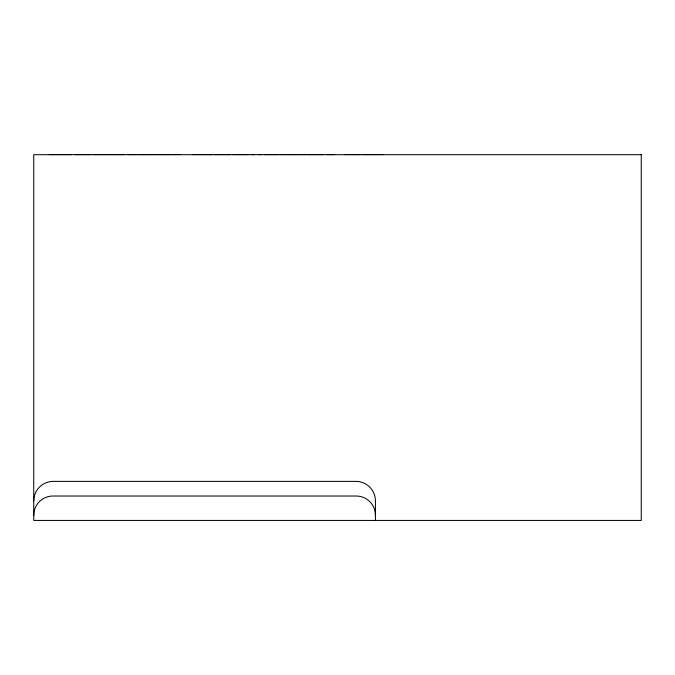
<?xml version="1.0" encoding="UTF-8"?>
<svg xmlns="http://www.w3.org/2000/svg" width="675" height="675" viewBox="0 0 675 675"><rect width="100%" height="100%" fill="white"/><g stroke="black" fill="none" stroke-linecap="round" stroke-linejoin="round"><path stroke-width="1.01" d="M49.25 154.567L71.39 154.567M74.984 154.567L90.914 154.567M93.622 154.567L107.578 154.567M108.835 154.567L124.217 154.567M127.769 154.567L135.962 154.567M138.198 154.567L153.023 154.567M155.174 154.567L170.868 154.567M172.522 154.567L180.352 154.567M192.881 154.567L212.068 154.567M214.439 154.567L229.812 154.567M233.069 154.567L247.894 154.567M251.277 154.567L254.112 154.567M258.356 154.567L261.233 154.567M264.364 154.567L278.775 154.567M280.825 154.567L296.747 154.567M297.802 154.567L305.632 154.567M307.319 154.567L323.013 154.567M326.455 154.567L334.648 154.567M344.976 154.567L360.543 154.567M362.534 154.567L382.818 154.567M375.427 520.433L375.427 500.909A19.524 19.524 0 0 0 355.902 481.385L53.274 481.385A19.524 19.524 0 0 0 33.75 500.909M375.427 515.548A19.195 19.195 0 0 0 355.902 496.024L53.274 496.024A19.195 19.195 0 0 0 33.75 515.548M641.25 154.693L33.75 154.693L33.75 520.433L641.25 520.433L641.25 154.693"/></g></svg>
